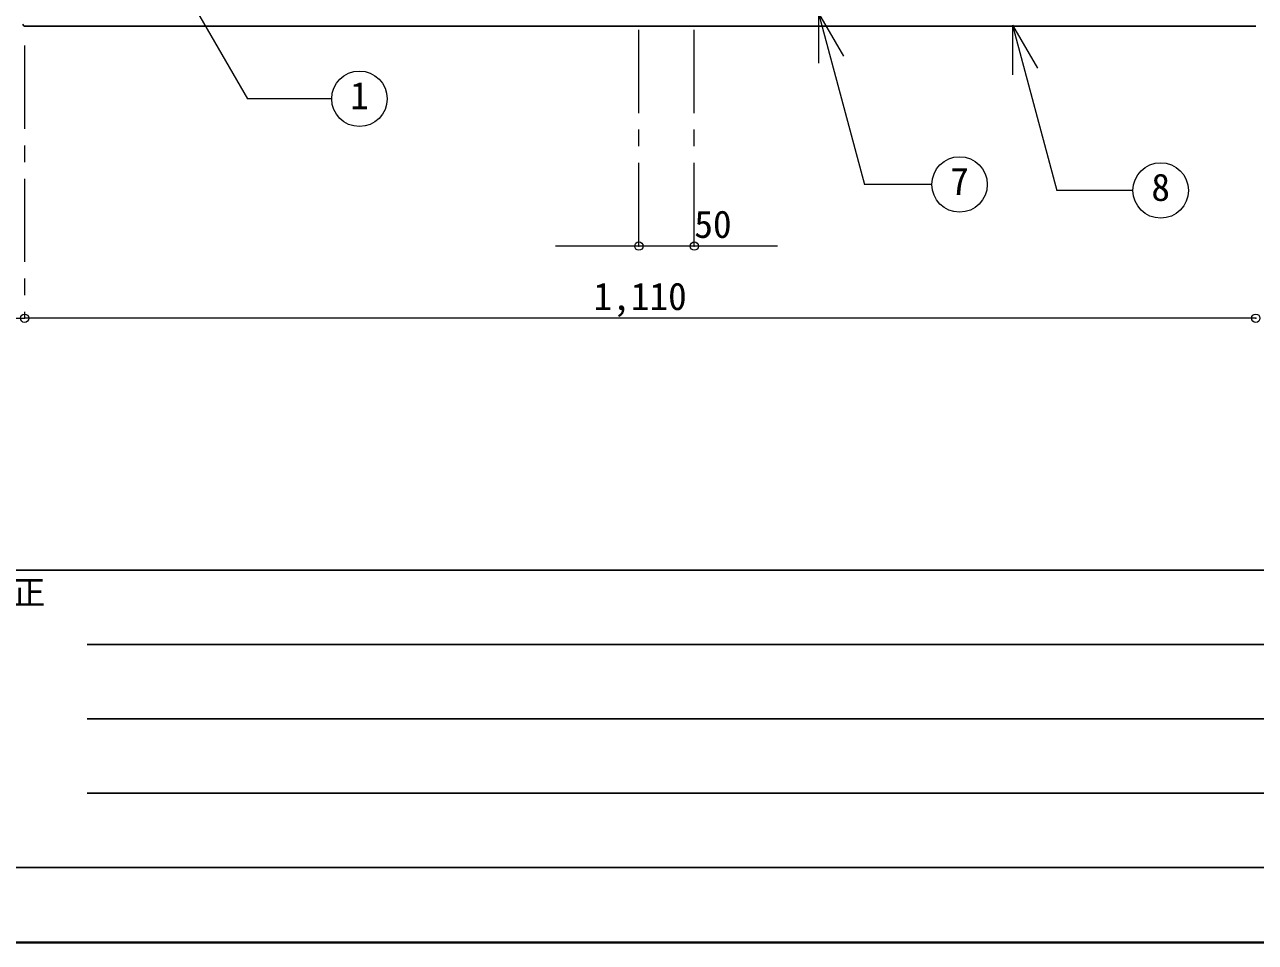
# Model space of a CAD drawing. Units: millimetres at full size, sheet at 1:15; details may follow other scales. Extents: x -3171 to 2904, y -2098 to 2117.
# Drawn here: x -1730 to -621, y -2098 to -1271 of the extents above; entities that cross this region are included whole.
import ezdxf
from ezdxf.enums import TextEntityAlignment as Align

# ---------------------------------------------------------------- set-up
doc = ezdxf.new("R2010")
doc.units = ezdxf.units.MM
doc.header["$LTSCALE"] = 15
doc.header["$PDMODE"] = 32
doc.header["$PDSIZE"] = 7.5
doc.linetypes.add('CHAIN1', pattern=[8, 5, -1, 1, -1])
doc.layers.add('0-0_ﾚｲﾔ1', color=4, linetype='Continuous', lineweight=9)
doc.styles.add('ＭＳ ゴシック', font='')
doc.styles.get('ＭＳ ゴシック').set_extended_font_data('MS Gothic')

msp = doc.modelspace()

# ---------------------------------------------------------------- linework, layer by layer
at = {"layer": '0-0_ﾚｲﾔ1', "color": 7, "lineweight": 18}
for p, q in [((-1676.76, -1082.71), (-1529.57, -1337.66)), ((-1014.54, -1260.4), (-992.04, -1299.37)), ((-1014.54, -1260.4), (-1014.54, -1305.4)), ((-1014.54, -1260.4), (-973.15, -1414.88)), ((-839.7, -1271.14), (-817.2, -1310.11)), ((-839.7, -1271.14), (-839.7, -1316.14)), ((-839.7, -1271.14), (-799.74, -1420.28)), ((-1453.51, -1337.66), (-1529.57, -1337.66)), ((-912.48, -1414.88), (-973.15, -1414.88)), ((-731.14, -1420.28), (-799.74, -1420.28))]:
    msp.add_line(p, q, dxfattribs=at)
at = {"layer": '0-0_ﾚｲﾔ1', "linetype": 'CHAIN1'}
for p, q in [((-1176.63, -1470.45), (-1176.63, -1230.45)), ((-1126.63, -1470.45), (-1126.63, -1230.45)), ((-1730.38, -1289.65), (-1730.38, -1535.45))]:
    msp.add_line(p, q, dxfattribs=at)
at = {"layer": '0-0_ﾚｲﾔ1', "color": 5, "lineweight": 25}
msp.add_line((-620.38, -1272.05), (-1730.38, -1272.05), dxfattribs=at)
at = {"layer": '0-0_ﾚｲﾔ1'}
for p, q in [((-1051.63, -1470.45), (-1251.63, -1470.45)), ((-2230.38, -1535.45), (-1730.38, -1535.45)), ((-620.38, -1535.45), (-1730.38, -1535.45))]:
    msp.add_line(p, q, dxfattribs=at)
at = {"layer": '0-0_ﾚｲﾔ1', "color": 6, "lineweight": 25}
for p, q in [((-3103.38, -1762.6), (2836.62, -1762.6)), ((-1674.1, -1829.56), (-281.24, -1829.56)), ((-281.24, -1896.53), (-1674.1, -1896.53)), ((-281.24, -1963.49), (-1674.1, -1963.49)), ((2836.62, -2030.45), (-3103.38, -2030.45))]:
    msp.add_line(p, q, dxfattribs=at)
at = {"layer": '0-0_ﾚｲﾔ1', "color": 1, "lineweight": 40}
msp.add_line((2904.12, -2097.95), (-3170.88, -2097.95), dxfattribs=at)
at = {"layer": '0-0_ﾚｲﾔ1', "color": 7, "lineweight": 18}
for centre in [(-1428.51, -1337.66), (-887.48, -1414.88), (-706.14, -1420.28)]:
    msp.add_circle(centre, 25, dxfattribs=at)
at = {"layer": '0-0_ﾚｲﾔ1', "color": 5, "lineweight": 25}
msp.add_arc((-1730.38, -1270.45), 1.6, 180, 270, dxfattribs=at)
at = {"layer": '0-0_ﾚｲﾔ1', "color": 1}
for p in [(-1176.63, -1470.45), (-1126.63, -1470.45), (-1730.38, -1535.45), (-620.38, -1535.45)]:
    msp.add_point(p, dxfattribs=at)

# ---------------------------------------------------------------- texts
at = {"layer": '0-0_ﾚｲﾔ1', "color": 7, "style": 'ＭＳ ゴシック'}
for s, height, p in [('1', 24.74, (-1436.94, -1354.53)), ('7', 24.74, (-895.91, -1431.76)), ('8', 24.74, (-714.58, -1437.16)), ('50', 24.74, (-1126.63, -1470.45)), ('1,110', 24.74, (-1217.57, -1535.45)), ('訂\u3000正', 21.99, (-1801.6, -1800.1))]:
    msp.add_text(s, height=height, dxfattribs=at).set_placement(p, align=Align.BOTTOM_LEFT)

doc.saveas('drawing.dxf')
